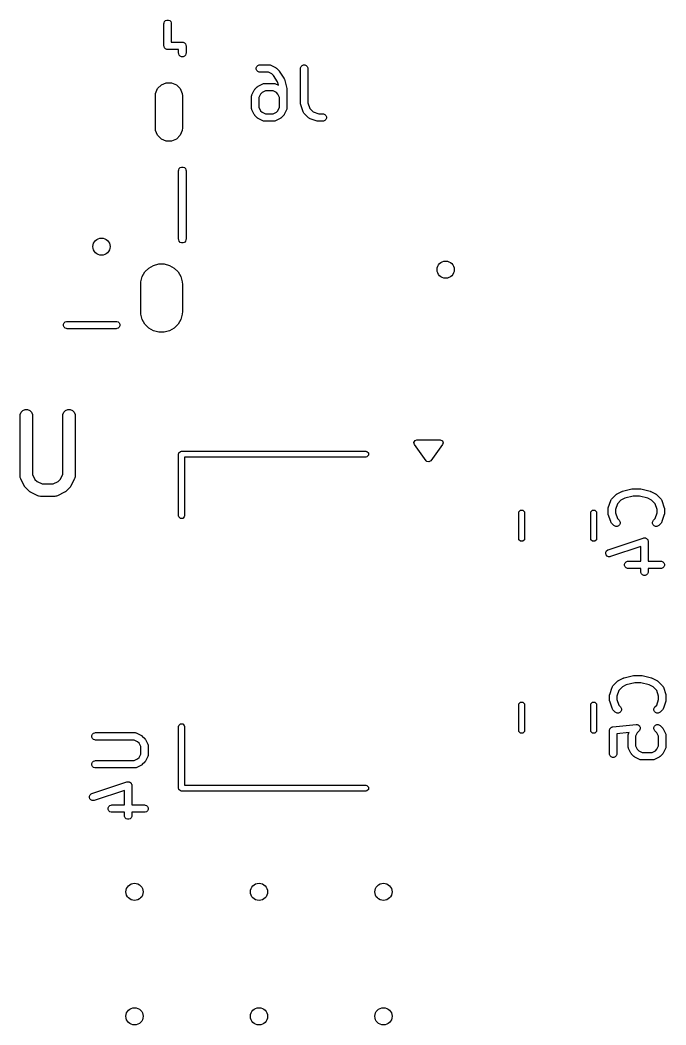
# Model space of a CAD drawing. Extents: x 0.03 to 1.98, y 0.07 to 3.6.
# Drawn here: x 1.458 to 1.977, y 2.793 to 3.601 of the extents above; entities that cross this region are included whole.
import ezdxf

# ---------------------------------------------------------------- set-up
doc = ezdxf.new("R2010")
doc.units = 0
doc.header["$MEASUREMENT"] = 0
doc.layers.add('BLACK', color=7, linetype='CONTINUOUS')

msp = doc.modelspace()

# ---------------------------------------------------------------- linework, layer by layer
at = {"layer": 'BLACK', "linetype": 'CONTINUOUS'}
for p, q in [((1.57362, 3.59764), (1.57368, 3.59821)), ((1.57362, 3.57992), (1.57362, 3.59764)), ((1.57368, 3.59821), (1.57412, 3.59928)), ((1.57412, 3.59928), (1.57493, 3.60009)), ((1.57493, 3.60009), (1.576, 3.60053)), ((1.576, 3.60053), (1.57715, 3.60053)), ((1.57715, 3.60053), (1.57822, 3.60009)), ((1.57822, 3.60009), (1.57903, 3.59928)), ((1.57903, 3.59928), (1.57947, 3.59821)), ((1.57947, 3.59821), (1.57953, 3.59764)), ((1.57953, 3.59764), (1.57953, 3.58287)), ((1.57368, 3.57935), (1.57362, 3.57992)), ((1.57412, 3.57828), (1.57368, 3.57935)), ((1.57493, 3.57747), (1.57412, 3.57828)), ((1.576, 3.57703), (1.57493, 3.57747)), ((1.57657, 3.57697), (1.576, 3.57703)), ((1.58543, 3.57697), (1.57657, 3.57697)), ((1.57953, 3.58287), (1.58839, 3.58287)), ((1.58543, 3.57402), (1.58543, 3.57697)), ((1.58839, 3.58287), (1.58896, 3.58282)), ((1.58896, 3.58282), (1.59003, 3.58238)), ((1.59003, 3.58238), (1.59084, 3.58156)), ((1.59084, 3.58156), (1.59128, 3.5805)), ((1.59128, 3.5805), (1.59134, 3.57992)), ((1.59134, 3.57992), (1.59134, 3.57402)), ((1.58549, 3.57344), (1.58543, 3.57402)), ((1.58593, 3.57238), (1.58549, 3.57344)), ((1.58675, 3.57156), (1.58593, 3.57238)), ((1.58781, 3.57112), (1.58675, 3.57156)), ((1.58896, 3.57112), (1.58781, 3.57112)), ((1.59003, 3.57156), (1.58896, 3.57112)), ((1.59084, 3.57238), (1.59003, 3.57156)), ((1.59128, 3.57344), (1.59084, 3.57238)), ((1.59134, 3.57402), (1.59128, 3.57344)), ((1.64784, 3.5622), (1.64828, 3.56326)), ((1.64784, 3.56105), (1.64784, 3.5622)), ((1.64828, 3.55998), (1.64784, 3.56105)), ((1.64828, 3.56326), (1.64909, 3.56408)), ((1.64909, 3.56408), (1.65016, 3.56452)), ((1.65016, 3.56452), (1.65073, 3.56457)), ((1.65073, 3.56457), (1.65823, 3.56457)), ((1.65823, 3.56457), (1.65881, 3.56452)), ((1.65881, 3.56452), (1.6589, 3.56448)), ((1.6589, 3.56448), (1.65901, 3.56447)), ((1.65901, 3.56447), (1.65955, 3.56426)), ((1.65955, 3.56426), (1.6633, 3.56239)), ((1.6633, 3.56239), (1.66355, 3.56223)), ((1.66355, 3.56223), (1.66362, 3.5622)), ((1.66362, 3.5622), (1.6637, 3.56214)), ((1.6637, 3.56214), (1.66379, 3.56208)), ((1.66379, 3.56208), (1.66384, 3.56202)), ((1.66384, 3.56202), (1.66407, 3.56183)), ((1.66407, 3.56183), (1.66594, 3.55996)), ((1.6834, 3.56162), (1.68346, 3.5622)), ((1.6834, 3.5335), (1.6834, 3.56162)), ((1.68346, 3.5622), (1.6839, 3.56326)), ((1.6839, 3.56326), (1.68471, 3.56408)), ((1.68471, 3.56408), (1.68578, 3.56452)), ((1.68578, 3.56452), (1.68693, 3.56452)), ((1.68693, 3.56452), (1.68799, 3.56408)), ((1.68799, 3.56408), (1.68881, 3.56326)), ((1.68881, 3.56326), (1.68925, 3.5622)), ((1.68925, 3.5622), (1.6893, 3.56162)), ((1.6893, 3.56162), (1.6893, 3.53398)), ((1.64909, 3.55917), (1.64828, 3.55998)), ((1.65016, 3.55873), (1.64909, 3.55917)), ((1.65073, 3.55867), (1.65016, 3.55873)), ((1.65753, 3.55867), (1.65073, 3.55867)), ((1.66023, 3.55732), (1.65753, 3.55867)), ((1.66156, 3.55599), (1.66023, 3.55732)), ((1.66486, 3.55104), (1.66156, 3.55599)), ((1.66594, 3.55996), (1.66594, 3.55996)), ((1.66594, 3.55996), (1.66594, 3.55996)), ((1.66594, 3.55996), (1.66613, 3.55973)), ((1.66613, 3.55973), (1.66631, 3.55951)), ((1.66631, 3.55951), (1.66631, 3.55951)), ((1.66631, 3.55951), (1.66631, 3.55951)), ((1.66631, 3.55951), (1.67006, 3.55389)), ((1.67006, 3.55389), (1.67023, 3.55357)), ((1.67023, 3.55357), (1.67027, 3.55351)), ((1.67027, 3.55351), (1.6703, 3.55344)), ((1.6703, 3.55344), (1.67033, 3.55337)), ((1.67033, 3.55337), (1.67035, 3.5533)), ((1.67035, 3.5533), (1.67047, 3.55296)), ((1.67047, 3.55296), (1.67234, 3.54546)), ((1.56694, 3.54168), (1.56856, 3.54558)), ((1.56856, 3.54558), (1.57154, 3.54857)), ((1.57154, 3.54857), (1.57545, 3.55019)), ((1.57545, 3.55019), (1.57967, 3.55019)), ((1.57967, 3.55019), (1.58357, 3.54857)), ((1.58357, 3.54857), (1.58656, 3.54558)), ((1.58656, 3.54558), (1.58818, 3.54168)), ((1.6464, 3.54451), (1.64647, 3.5446)), ((1.64647, 3.5446), (1.64652, 3.54468)), ((1.64652, 3.54468), (1.64658, 3.54474)), ((1.64658, 3.54474), (1.64677, 3.54496)), ((1.64677, 3.54496), (1.64864, 3.54684)), ((1.64864, 3.54684), (1.64887, 3.54702)), ((1.64887, 3.54702), (1.64892, 3.54708)), ((1.64892, 3.54708), (1.64901, 3.54714)), ((1.64901, 3.54714), (1.64909, 3.5472)), ((1.64909, 3.5472), (1.64916, 3.54723)), ((1.64916, 3.54723), (1.64941, 3.54739)), ((1.64941, 3.54739), (1.65316, 3.54926)), ((1.65316, 3.54926), (1.6537, 3.54947)), ((1.6537, 3.54947), (1.65381, 3.54948)), ((1.65381, 3.54948), (1.6539, 3.54952)), ((1.6539, 3.54952), (1.65448, 3.54958)), ((1.65448, 3.54958), (1.66198, 3.54958)), ((1.66198, 3.54958), (1.66256, 3.54952)), ((1.66256, 3.54952), (1.66265, 3.54948)), ((1.66265, 3.54948), (1.66276, 3.54947)), ((1.66276, 3.54947), (1.6633, 3.54926)), ((1.6633, 3.54926), (1.66559, 3.54812)), ((1.66559, 3.54812), (1.66486, 3.55104)), ((1.67234, 3.54546), (1.67236, 3.54536)), ((1.67236, 3.54536), (1.67237, 3.54532)), ((1.67237, 3.54532), (1.6724, 3.54511)), ((1.6724, 3.54511), (1.67243, 3.54489)), ((1.67243, 3.54489), (1.67242, 3.54485)), ((1.67242, 3.54485), (1.67243, 3.54475)), ((1.67243, 3.54475), (1.67243, 3.52975)), ((1.56673, 3.53957), (1.56694, 3.54168)), ((1.56673, 3.51398), (1.56673, 3.53957)), ((1.58818, 3.54168), (1.58839, 3.53957)), ((1.58839, 3.53957), (1.58839, 3.51398)), ((1.64403, 3.53912), (1.64409, 3.5397)), ((1.64403, 3.52975), (1.64403, 3.53912)), ((1.64409, 3.5397), (1.64413, 3.5398)), ((1.64413, 3.5399), (1.64434, 3.54044)), ((1.64413, 3.5398), (1.64413, 3.5399)), ((1.64434, 3.54044), (1.64622, 3.54419)), ((1.64622, 3.54419), (1.64637, 3.54444)), ((1.64637, 3.54444), (1.6464, 3.54451)), ((1.65128, 3.54112), (1.64993, 3.53843)), ((1.64993, 3.53843), (1.64993, 3.53045)), ((1.65248, 3.54232), (1.65128, 3.54112)), ((1.65518, 3.54367), (1.65248, 3.54232)), ((1.66128, 3.54367), (1.65518, 3.54367)), ((1.66398, 3.54232), (1.66128, 3.54367)), ((1.66518, 3.54112), (1.66398, 3.54232)), ((1.66653, 3.53843), (1.66518, 3.54112)), ((1.66653, 3.53045), (1.66653, 3.53843)), ((1.64409, 3.52917), (1.64403, 3.52975)), ((1.64413, 3.52908), (1.64409, 3.52917)), ((1.64413, 3.52897), (1.64413, 3.52908)), ((1.64434, 3.52843), (1.64413, 3.52897)), ((1.64993, 3.53045), (1.65128, 3.52775)), ((1.66518, 3.52775), (1.66653, 3.53045)), ((1.67233, 3.52897), (1.67212, 3.52843)), ((1.67237, 3.52917), (1.67233, 3.52908)), ((1.67233, 3.52908), (1.67233, 3.52897)), ((1.67243, 3.52975), (1.67237, 3.52917)), ((1.68343, 3.53321), (1.6834, 3.5335)), ((1.68342, 3.53313), (1.68343, 3.53321)), ((1.68345, 3.53303), (1.68342, 3.53313)), ((1.68346, 3.53292), (1.68345, 3.53303)), ((1.68349, 3.53285), (1.68346, 3.53292)), ((1.68355, 3.53257), (1.68349, 3.53285)), ((1.68543, 3.52694), (1.68355, 3.53257)), ((1.6893, 3.53398), (1.69081, 3.52947)), ((1.69081, 3.52947), (1.69357, 3.52671)), ((1.64622, 3.52468), (1.64434, 3.52843)), ((1.64637, 3.52443), (1.64622, 3.52468)), ((1.6464, 3.52436), (1.64637, 3.52443)), ((1.64647, 3.52428), (1.6464, 3.52436)), ((1.64652, 3.52419), (1.64647, 3.52428)), ((1.64658, 3.52414), (1.64652, 3.52419)), ((1.64677, 3.52391), (1.64658, 3.52414)), ((1.64864, 3.52204), (1.64677, 3.52391)), ((1.64887, 3.52185), (1.64864, 3.52204)), ((1.64892, 3.52179), (1.64887, 3.52185)), ((1.64901, 3.52174), (1.64892, 3.52179)), ((1.64909, 3.52167), (1.64901, 3.52174)), ((1.64916, 3.52164), (1.64909, 3.52167)), ((1.64941, 3.52148), (1.64916, 3.52164)), ((1.65316, 3.51961), (1.64941, 3.52148)), ((1.65128, 3.52775), (1.65248, 3.52655)), ((1.65248, 3.52655), (1.65518, 3.5252)), ((1.65518, 3.5252), (1.66128, 3.5252)), ((1.66128, 3.5252), (1.66398, 3.52655)), ((1.66705, 3.52148), (1.6633, 3.51961)), ((1.66398, 3.52655), (1.66518, 3.52775)), ((1.6673, 3.52164), (1.66705, 3.52148)), ((1.66737, 3.52167), (1.6673, 3.52164)), ((1.66745, 3.52174), (1.66737, 3.52167)), ((1.66754, 3.52179), (1.66745, 3.52174)), ((1.66759, 3.52185), (1.66754, 3.52179)), ((1.66782, 3.52204), (1.66759, 3.52185)), ((1.66969, 3.52391), (1.66782, 3.52204)), ((1.66988, 3.52414), (1.66969, 3.52391)), ((1.66994, 3.52419), (1.66988, 3.52414)), ((1.66999, 3.52428), (1.66994, 3.52419)), ((1.67006, 3.52436), (1.66999, 3.52428)), ((1.67009, 3.52443), (1.67006, 3.52436)), ((1.67025, 3.52468), (1.67009, 3.52443)), ((1.67212, 3.52843), (1.67025, 3.52468)), ((1.68566, 3.52641), (1.68543, 3.52694)), ((1.68573, 3.52633), (1.68566, 3.52641)), ((1.68577, 3.52624), (1.68573, 3.52633)), ((1.68614, 3.52579), (1.68577, 3.52624)), ((1.68989, 3.52204), (1.68614, 3.52579)), ((1.69034, 3.52167), (1.68989, 3.52204)), ((1.69043, 3.52163), (1.69034, 3.52167)), ((1.69051, 3.52156), (1.69043, 3.52163)), ((1.69104, 3.52132), (1.69051, 3.52156)), ((1.69667, 3.51945), (1.69104, 3.52132)), ((1.69357, 3.52671), (1.69808, 3.5252)), ((1.69808, 3.5252), (1.70135, 3.5252)), ((1.70135, 3.5252), (1.70193, 3.52515)), ((1.70193, 3.52515), (1.70299, 3.52471)), ((1.70299, 3.52471), (1.7038, 3.52389)), ((1.7038, 3.52061), (1.70299, 3.5198)), ((1.7038, 3.52389), (1.70425, 3.52283)), ((1.70425, 3.52168), (1.7038, 3.52061)), ((1.70425, 3.52283), (1.70425, 3.52168)), ((1.56694, 3.51186), (1.56673, 3.51398)), ((1.58839, 3.51398), (1.58818, 3.51186)), ((1.6537, 3.5194), (1.65316, 3.51961)), ((1.65381, 3.5194), (1.6537, 3.5194)), ((1.6539, 3.51936), (1.65381, 3.5194)), ((1.65448, 3.5193), (1.6539, 3.51936)), ((1.66198, 3.5193), (1.65448, 3.5193)), ((1.66256, 3.51936), (1.66198, 3.5193)), ((1.66265, 3.5194), (1.66256, 3.51936)), ((1.66276, 3.5194), (1.66265, 3.5194)), ((1.6633, 3.51961), (1.66276, 3.5194)), ((1.69695, 3.51939), (1.69667, 3.51945)), ((1.69702, 3.51936), (1.69695, 3.51939)), ((1.69713, 3.51934), (1.69702, 3.51936)), ((1.69723, 3.51932), (1.69713, 3.51934)), ((1.69731, 3.51933), (1.69723, 3.51932)), ((1.6976, 3.5193), (1.69731, 3.51933)), ((1.70135, 3.5193), (1.6976, 3.5193)), ((1.70193, 3.51936), (1.70135, 3.5193)), ((1.70299, 3.5198), (1.70193, 3.51936)), ((1.56856, 3.50796), (1.56694, 3.51186)), ((1.57154, 3.50497), (1.56856, 3.50796)), ((1.57545, 3.50336), (1.57154, 3.50497)), ((1.58357, 3.50497), (1.57967, 3.50336)), ((1.58656, 3.50796), (1.58357, 3.50497)), ((1.58818, 3.51186), (1.58656, 3.50796)), ((1.57967, 3.50336), (1.57545, 3.50336)), ((1.58543, 3.47953), (1.58549, 3.4801)), ((1.58549, 3.4801), (1.58593, 3.48117)), ((1.58593, 3.48117), (1.58675, 3.48198)), ((1.58675, 3.48198), (1.58781, 3.48242)), ((1.58781, 3.48242), (1.58896, 3.48242)), ((1.58896, 3.48242), (1.59003, 3.48198)), ((1.59003, 3.48198), (1.59084, 3.48117)), ((1.59084, 3.48117), (1.59128, 3.4801)), ((1.59128, 3.4801), (1.59134, 3.47953)), ((1.58543, 3.42441), (1.58543, 3.47953)), ((1.59134, 3.47953), (1.59134, 3.42441)), ((1.58549, 3.42383), (1.58543, 3.42441)), ((1.58593, 3.42277), (1.58549, 3.42383)), ((1.59128, 3.42383), (1.59084, 3.42277)), ((1.59134, 3.42441), (1.59128, 3.42383)), ((1.58675, 3.42195), (1.58593, 3.42277)), ((1.58781, 3.42151), (1.58675, 3.42195)), ((1.58896, 3.42151), (1.58781, 3.42151)), ((1.59003, 3.42195), (1.58896, 3.42151)), ((1.59084, 3.42277), (1.59003, 3.42195)), ((1.55838, 3.39818), (1.56147, 3.40127)), ((1.56147, 3.40127), (1.56525, 3.40345)), ((1.56525, 3.40345), (1.56947, 3.40458)), ((1.56947, 3.40458), (1.57384, 3.40458)), ((1.57384, 3.40458), (1.57806, 3.40345)), ((1.57806, 3.40345), (1.58184, 3.40127)), ((1.58184, 3.40127), (1.58493, 3.39818)), ((1.55506, 3.39018), (1.55619, 3.3944)), ((1.55619, 3.3944), (1.55838, 3.39818)), ((1.58493, 3.39818), (1.58711, 3.3944)), ((1.58711, 3.3944), (1.58824, 3.39018)), ((1.55492, 3.38799), (1.55506, 3.39018)), ((1.55492, 3.36634), (1.55492, 3.38799)), ((1.58824, 3.39018), (1.58839, 3.38799)), ((1.58839, 3.38799), (1.58839, 3.36634)), ((1.55506, 3.36415), (1.55492, 3.36634)), ((1.55619, 3.35994), (1.55506, 3.36415)), ((1.55838, 3.35615), (1.55619, 3.35994)), ((1.58711, 3.35994), (1.58493, 3.35615)), ((1.58824, 3.36415), (1.58711, 3.35994)), ((1.58839, 3.36634), (1.58824, 3.36415)), ((1.49297, 3.35609), (1.49341, 3.35715)), ((1.49297, 3.35494), (1.49297, 3.35609)), ((1.49341, 3.35387), (1.49297, 3.35494)), ((1.49341, 3.35715), (1.49423, 3.35797)), ((1.49423, 3.35306), (1.49341, 3.35387)), ((1.49423, 3.35797), (1.49529, 3.35841)), ((1.49529, 3.35262), (1.49423, 3.35306)), ((1.49529, 3.35841), (1.49587, 3.35846)), ((1.49587, 3.35256), (1.49529, 3.35262)), ((1.49587, 3.35846), (1.53524, 3.35846)), ((1.53524, 3.35256), (1.49587, 3.35256)), ((1.53524, 3.35846), (1.53581, 3.35841)), ((1.53581, 3.35262), (1.53524, 3.35256)), ((1.53581, 3.35841), (1.53688, 3.35797)), ((1.53688, 3.35306), (1.53581, 3.35262)), ((1.53688, 3.35797), (1.53769, 3.35715)), ((1.53769, 3.35387), (1.53688, 3.35306)), ((1.53769, 3.35715), (1.53813, 3.35609)), ((1.53813, 3.35494), (1.53769, 3.35387)), ((1.53813, 3.35609), (1.53813, 3.35494)), ((1.56147, 3.35306), (1.55838, 3.35615)), ((1.56525, 3.35088), (1.56147, 3.35306)), ((1.56947, 3.34975), (1.56525, 3.35088)), ((1.57806, 3.35088), (1.57384, 3.34975)), ((1.58184, 3.35306), (1.57806, 3.35088)), ((1.58493, 3.35615), (1.58184, 3.35306)), ((1.57384, 3.34975), (1.56947, 3.34975)), ((1.45885, 3.28554), (1.46023, 3.28692)), ((1.46023, 3.28692), (1.46203, 3.28767)), ((1.46203, 3.28767), (1.46398, 3.28767)), ((1.46398, 3.28767), (1.46579, 3.28692)), ((1.46579, 3.28692), (1.46716, 3.28554)), ((1.49314, 3.28554), (1.49452, 3.28692)), ((1.49452, 3.28692), (1.49632, 3.28767)), ((1.49632, 3.28767), (1.49827, 3.28767)), ((1.49827, 3.28767), (1.50007, 3.28692)), ((1.50007, 3.28692), (1.50145, 3.28554)), ((1.45801, 3.28276), (1.4581, 3.28374)), ((1.45801, 3.23419), (1.45801, 3.28276)), ((1.4581, 3.28374), (1.45885, 3.28554)), ((1.46716, 3.28554), (1.46791, 3.28374)), ((1.46791, 3.28374), (1.46801, 3.28276)), ((1.46801, 3.28276), (1.46801, 3.23537)), ((1.49229, 3.28276), (1.49239, 3.28374)), ((1.49229, 3.23537), (1.49229, 3.28276)), ((1.49239, 3.28374), (1.49314, 3.28554)), ((1.50145, 3.28554), (1.5022, 3.28374)), ((1.5022, 3.28374), (1.50229, 3.28276)), ((1.50229, 3.28276), (1.50229, 3.23419)), ((1.77445, 3.2612), (1.77539, 3.26274)), ((1.77539, 3.26274), (1.77678, 3.26319)), ((1.77678, 3.26319), (1.79568, 3.26319)), ((1.79568, 3.26319), (1.79735, 3.2625)), ((1.79735, 3.2625), (1.79804, 3.26083)), ((1.58562, 3.25268), (1.5869, 3.25396)), ((1.5869, 3.25396), (1.5878, 3.25414)), ((1.5878, 3.25414), (1.73583, 3.25414)), ((1.73583, 3.25414), (1.73674, 3.25396)), ((1.73674, 3.25396), (1.73802, 3.25268)), ((1.77487, 3.25944), (1.77445, 3.2612)), ((1.78432, 3.24645), (1.77487, 3.25944)), ((1.79759, 3.25944), (1.78814, 3.24645)), ((1.79804, 3.26083), (1.79759, 3.25944)), ((1.58544, 3.25178), (1.58562, 3.25268)), ((1.58544, 3.20217), (1.58544, 3.25178)), ((1.73583, 3.24941), (1.59017, 3.24941)), ((1.59017, 3.24941), (1.59017, 3.20217)), ((1.73674, 3.24959), (1.73583, 3.24941)), ((1.73802, 3.25087), (1.73674, 3.24959)), ((1.73802, 3.25268), (1.73802, 3.25087)), ((1.78484, 3.24593), (1.78432, 3.24645)), ((1.7866, 3.24551), (1.78484, 3.24593)), ((1.78814, 3.24645), (1.7866, 3.24551)), ((1.4581, 3.23322), (1.45801, 3.23419)), ((1.45817, 3.23305), (1.4581, 3.23322)), ((1.45819, 3.23287), (1.45817, 3.23305)), ((1.45854, 3.23196), (1.45819, 3.23287)), ((1.46139, 3.22624), (1.45854, 3.23196)), ((1.46801, 3.23537), (1.46997, 3.23144)), ((1.46997, 3.23144), (1.47168, 3.22973)), ((1.47168, 3.22973), (1.47562, 3.22776)), ((1.48468, 3.22776), (1.48862, 3.22973)), ((1.48862, 3.22973), (1.49033, 3.23144)), ((1.49033, 3.23144), (1.49229, 3.23537)), ((1.50177, 3.23196), (1.49891, 3.22624)), ((1.50212, 3.23287), (1.50177, 3.23196)), ((1.50213, 3.23305), (1.50212, 3.23287)), ((1.5022, 3.23322), (1.50213, 3.23305)), ((1.50229, 3.23419), (1.5022, 3.23322)), ((1.46166, 3.22582), (1.46139, 3.22624)), ((1.46171, 3.2257), (1.46166, 3.22582)), ((1.46182, 3.22556), (1.46171, 3.2257)), ((1.46191, 3.22541), (1.46182, 3.22556)), ((1.46201, 3.22533), (1.46191, 3.22541)), ((1.46233, 3.22494), (1.46201, 3.22533)), ((1.46519, 3.22208), (1.46233, 3.22494)), ((1.46557, 3.22177), (1.46519, 3.22208)), ((1.46566, 3.22167), (1.46557, 3.22177)), ((1.46581, 3.22158), (1.46566, 3.22167)), ((1.47562, 3.22776), (1.48468, 3.22776)), ((1.49464, 3.22167), (1.49449, 3.22158)), ((1.49473, 3.22177), (1.49464, 3.22167)), ((1.49511, 3.22208), (1.49473, 3.22177)), ((1.49797, 3.22494), (1.49511, 3.22208)), ((1.49829, 3.22533), (1.49797, 3.22494)), ((1.49839, 3.22541), (1.49829, 3.22533)), ((1.49848, 3.22556), (1.49839, 3.22541)), ((1.49859, 3.2257), (1.49848, 3.22556)), ((1.49864, 3.22582), (1.49859, 3.2257)), ((1.49891, 3.22624), (1.49864, 3.22582)), ((1.93784, 3.21983), (1.94159, 3.2217)), ((1.94159, 3.2217), (1.94163, 3.22172)), ((1.94163, 3.22172), (1.94165, 3.22173)), ((1.94165, 3.22173), (1.94189, 3.22182)), ((1.94189, 3.22182), (1.94213, 3.22191)), ((1.94213, 3.22191), (1.94215, 3.22191)), ((1.94215, 3.22191), (1.94219, 3.22192)), ((1.94219, 3.22192), (1.94969, 3.2238)), ((1.94969, 3.2238), (1.94979, 3.22381)), ((1.94979, 3.22381), (1.94983, 3.22383)), ((1.94983, 3.22383), (1.95005, 3.22385)), ((1.95005, 3.22385), (1.95027, 3.22388)), ((1.95027, 3.22388), (1.95031, 3.22388)), ((1.95031, 3.22388), (1.95041, 3.22389)), ((1.95041, 3.22389), (1.95603, 3.22389)), ((1.95603, 3.22389), (1.95613, 3.22388)), ((1.95613, 3.22388), (1.95618, 3.22388)), ((1.95618, 3.22388), (1.95639, 3.22385)), ((1.95639, 3.22385), (1.95661, 3.22383)), ((1.95661, 3.22383), (1.95665, 3.22381)), ((1.95665, 3.22381), (1.95675, 3.2238)), ((1.95675, 3.2238), (1.96425, 3.22192)), ((1.96425, 3.22192), (1.96429, 3.22191)), ((1.96429, 3.22191), (1.96431, 3.22191)), ((1.96431, 3.22191), (1.96455, 3.22182)), ((1.96455, 3.22182), (1.96479, 3.22173)), ((1.96479, 3.22173), (1.96481, 3.22172)), ((1.96481, 3.22172), (1.96485, 3.2217)), ((1.96485, 3.2217), (1.9686, 3.21983)), ((1.46594, 3.22146), (1.46581, 3.22158)), ((1.46607, 3.22141), (1.46594, 3.22146)), ((1.46649, 3.22115), (1.46607, 3.22141)), ((1.4722, 3.21829), (1.46649, 3.22115)), ((1.47312, 3.21794), (1.4722, 3.21829)), ((1.47329, 3.21793), (1.47312, 3.21794)), ((1.47346, 3.21786), (1.47329, 3.21793)), ((1.47444, 3.21776), (1.47346, 3.21786)), ((1.48586, 3.21776), (1.47444, 3.21776)), ((1.48684, 3.21786), (1.48586, 3.21776)), ((1.48701, 3.21793), (1.48684, 3.21786)), ((1.48719, 3.21794), (1.48701, 3.21793)), ((1.4881, 3.21829), (1.48719, 3.21794)), ((1.49381, 3.22115), (1.4881, 3.21829)), ((1.49423, 3.22141), (1.49381, 3.22115)), ((1.49436, 3.22146), (1.49423, 3.22141)), ((1.49449, 3.22158), (1.49436, 3.22146)), ((1.93073, 3.20874), (1.93261, 3.21437)), ((1.93261, 3.21437), (1.93285, 3.2149)), ((1.93285, 3.2149), (1.93292, 3.21498)), ((1.93292, 3.21498), (1.93296, 3.21508)), ((1.93296, 3.21508), (1.93332, 3.21552)), ((1.93332, 3.21552), (1.93707, 3.21927)), ((1.93707, 3.21927), (1.9373, 3.21946)), ((1.9373, 3.21946), (1.93735, 3.21952)), ((1.93735, 3.21952), (1.93744, 3.21957)), ((1.93744, 3.21957), (1.93752, 3.21964)), ((1.93752, 3.21964), (1.93759, 3.21967)), ((1.93759, 3.21967), (1.93784, 3.21983)), ((1.94091, 3.21476), (1.93799, 3.21184)), ((1.94394, 3.21627), (1.94091, 3.21476)), ((1.95077, 3.21798), (1.94394, 3.21627)), ((1.95567, 3.21798), (1.95077, 3.21798)), ((1.9625, 3.21627), (1.95567, 3.21798)), ((1.96553, 3.21476), (1.9625, 3.21627)), ((1.96845, 3.21184), (1.96553, 3.21476)), ((1.9686, 3.21983), (1.96885, 3.21967)), ((1.96885, 3.21967), (1.96892, 3.21964)), ((1.96892, 3.21964), (1.969, 3.21957)), ((1.969, 3.21957), (1.96909, 3.21952)), ((1.96909, 3.21952), (1.96914, 3.21946)), ((1.96914, 3.21946), (1.96937, 3.21927)), ((1.96937, 3.21927), (1.97312, 3.21552)), ((1.97312, 3.21552), (1.97349, 3.21508)), ((1.97349, 3.21508), (1.97353, 3.21498)), ((1.97353, 3.21498), (1.9736, 3.2149)), ((1.9736, 3.2149), (1.97383, 3.21437)), ((1.97383, 3.21437), (1.97571, 3.20874)), ((1.85888, 3.20534), (1.86016, 3.20662)), ((1.86016, 3.20662), (1.86197, 3.20662)), ((1.86197, 3.20662), (1.86325, 3.20534)), ((1.91675, 3.20534), (1.91803, 3.20662)), ((1.91803, 3.20662), (1.91984, 3.20662)), ((1.91984, 3.20662), (1.92112, 3.20534)), ((1.93058, 3.20781), (1.93061, 3.2081)), ((1.93058, 3.20406), (1.93058, 3.20781)), ((1.93061, 3.20818), (1.93063, 3.20828)), ((1.93061, 3.2081), (1.93061, 3.20818)), ((1.93063, 3.20828), (1.93064, 3.20839)), ((1.93064, 3.20839), (1.93067, 3.20846)), ((1.93067, 3.20846), (1.93073, 3.20874)), ((1.93799, 3.21184), (1.93649, 3.20733)), ((1.93649, 3.20733), (1.93649, 3.20454)), ((1.96995, 3.20733), (1.96845, 3.21184)), ((1.96995, 3.20454), (1.96995, 3.20733)), ((1.97571, 3.20874), (1.97577, 3.20846)), ((1.97577, 3.20846), (1.9758, 3.20839)), ((1.9758, 3.20839), (1.97581, 3.20828)), ((1.97581, 3.20828), (1.97584, 3.20818)), ((1.97584, 3.20818), (1.97583, 3.2081)), ((1.97583, 3.2081), (1.97586, 3.20781)), ((1.97586, 3.20781), (1.97586, 3.20406)), ((1.58562, 3.20127), (1.58544, 3.20217)), ((1.5869, 3.19999), (1.58562, 3.20127)), ((1.58871, 3.19999), (1.5869, 3.19999)), ((1.58999, 3.20127), (1.58871, 3.19999)), ((1.59017, 3.20217), (1.58999, 3.20127)), ((1.8587, 3.20444), (1.85888, 3.20534)), ((1.8587, 3.18387), (1.8587, 3.20444)), ((1.86325, 3.20534), (1.86343, 3.20444)), ((1.86343, 3.20444), (1.86343, 3.18387)), ((1.91657, 3.20444), (1.91675, 3.20534)), ((1.91657, 3.18387), (1.91657, 3.20444)), ((1.92112, 3.20534), (1.9213, 3.20444)), ((1.9213, 3.20444), (1.9213, 3.18387)), ((1.93061, 3.20377), (1.93058, 3.20406)), ((1.93061, 3.20369), (1.93061, 3.20377)), ((1.93063, 3.20359), (1.93061, 3.20369)), ((1.93064, 3.20348), (1.93063, 3.20359)), ((1.93067, 3.20341), (1.93064, 3.20348)), ((1.93073, 3.20313), (1.93067, 3.20341)), ((1.93261, 3.1975), (1.93073, 3.20313)), ((1.93285, 3.19697), (1.93261, 3.1975)), ((1.93649, 3.20454), (1.93799, 3.20003)), ((1.93799, 3.20003), (1.93937, 3.19865)), ((1.93937, 3.19865), (1.93974, 3.1982)), ((1.93974, 3.1982), (1.94018, 3.19714)), ((1.96626, 3.19714), (1.9667, 3.1982)), ((1.9667, 3.1982), (1.96707, 3.19865)), ((1.96707, 3.19865), (1.96845, 3.20003)), ((1.96845, 3.20003), (1.96995, 3.20454)), ((1.97383, 3.1975), (1.9736, 3.19697)), ((1.97571, 3.20313), (1.97383, 3.1975)), ((1.97577, 3.20341), (1.97571, 3.20313)), ((1.9758, 3.20348), (1.97577, 3.20341)), ((1.97581, 3.20359), (1.9758, 3.20348)), ((1.97584, 3.20369), (1.97581, 3.20359)), ((1.97586, 3.20406), (1.97583, 3.20377)), ((1.97583, 3.20377), (1.97584, 3.20369)), ((1.93292, 3.19689), (1.93285, 3.19697)), ((1.93296, 3.1968), (1.93292, 3.19689)), ((1.93332, 3.19635), (1.93296, 3.1968)), ((1.9352, 3.19447), (1.93332, 3.19635)), ((1.93565, 3.19411), (1.9352, 3.19447)), ((1.93671, 3.19367), (1.93565, 3.19411)), ((1.93786, 3.19367), (1.93671, 3.19367)), ((1.93893, 3.19411), (1.93786, 3.19367)), ((1.93974, 3.19492), (1.93893, 3.19411)), ((1.94018, 3.19599), (1.93974, 3.19492)), ((1.94018, 3.19714), (1.94018, 3.19599)), ((1.96626, 3.19599), (1.96626, 3.19714)), ((1.9667, 3.19492), (1.96626, 3.19599)), ((1.96752, 3.19411), (1.9667, 3.19492)), ((1.96858, 3.19367), (1.96752, 3.19411)), ((1.96973, 3.19367), (1.96858, 3.19367)), ((1.9708, 3.19411), (1.96973, 3.19367)), ((1.97124, 3.19447), (1.9708, 3.19411)), ((1.97312, 3.19635), (1.97124, 3.19447)), ((1.97349, 3.1968), (1.97312, 3.19635)), ((1.97353, 3.19689), (1.97349, 3.1968)), ((1.9736, 3.19697), (1.97353, 3.19689)), ((1.85888, 3.18296), (1.8587, 3.18387)), ((1.86016, 3.18169), (1.85888, 3.18296)), ((1.86197, 3.18169), (1.86016, 3.18169)), ((1.86325, 3.18296), (1.86197, 3.18169)), ((1.86343, 3.18387), (1.86325, 3.18296)), ((1.91675, 3.18296), (1.91657, 3.18387)), ((1.91803, 3.18169), (1.91675, 3.18296)), ((1.91984, 3.18169), (1.91803, 3.18169)), ((1.92112, 3.18296), (1.91984, 3.18169)), ((1.9213, 3.18387), (1.92112, 3.18296)), ((1.93073, 3.17499), (1.95885, 3.18436)), ((1.95885, 3.18436), (1.95913, 3.18443)), ((1.95913, 3.18443), (1.95921, 3.18446)), ((1.95921, 3.18446), (1.95927, 3.18446)), ((1.95927, 3.18446), (1.95941, 3.18449)), ((1.95941, 3.18449), (1.95989, 3.18446)), ((1.95989, 3.18446), (1.96036, 3.18446)), ((1.96036, 3.18446), (1.96046, 3.18442)), ((1.96046, 3.18442), (1.96056, 3.18441)), ((1.96056, 3.18441), (1.96099, 3.1842)), ((1.96099, 3.1842), (1.96142, 3.18402)), ((1.96142, 3.18402), (1.9615, 3.18394)), ((1.9615, 3.18394), (1.96159, 3.1839)), ((1.96159, 3.1839), (1.9619, 3.18354)), ((1.9619, 3.18354), (1.96224, 3.1832)), ((1.96224, 3.1832), (1.96228, 3.18311)), ((1.96228, 3.18311), (1.96235, 3.18303)), ((1.96235, 3.18303), (1.9625, 3.18258)), ((1.9625, 3.18258), (1.96268, 3.18214)), ((1.96268, 3.18214), (1.96269, 3.18199)), ((1.96269, 3.18199), (1.96271, 3.18193)), ((1.96271, 3.18193), (1.96271, 3.18186)), ((1.96271, 3.18186), (1.96274, 3.18156)), ((1.96274, 3.18156), (1.96274, 3.16577)), ((1.92881, 3.17297), (1.92933, 3.174)), ((1.92933, 3.174), (1.9302, 3.17475)), ((1.9302, 3.17475), (1.93073, 3.17499)), ((1.95683, 3.17747), (1.9326, 3.16939)), ((1.95683, 3.16577), (1.95683, 3.17747)), ((1.92873, 3.17182), (1.92881, 3.17297)), ((1.9291, 3.17073), (1.92873, 3.17182)), ((1.92985, 3.16986), (1.9291, 3.17073)), ((1.93088, 3.16934), (1.92985, 3.16986)), ((1.93203, 3.16926), (1.93088, 3.16934)), ((1.9326, 3.16939), (1.93203, 3.16926)), ((1.9442, 3.16446), (1.94502, 3.16527)), ((1.94502, 3.16527), (1.94608, 3.16571)), ((1.94608, 3.16571), (1.94666, 3.16577)), ((1.94666, 3.16577), (1.95683, 3.16577)), ((1.96274, 3.16577), (1.97291, 3.16577)), ((1.97291, 3.16577), (1.97348, 3.16571)), ((1.97348, 3.16571), (1.97455, 3.16527)), ((1.97455, 3.16527), (1.97536, 3.16446)), ((1.94376, 3.16339), (1.9442, 3.16446)), ((1.94376, 3.16224), (1.94376, 3.16339)), ((1.9442, 3.16118), (1.94376, 3.16224)), ((1.94502, 3.16036), (1.9442, 3.16118)), ((1.94608, 3.15992), (1.94502, 3.16036)), ((1.94666, 3.15986), (1.94608, 3.15992)), ((1.95683, 3.15986), (1.94666, 3.15986)), ((1.95683, 3.15719), (1.95683, 3.15986)), ((1.95689, 3.15662), (1.95683, 3.15719)), ((1.96274, 3.15719), (1.96268, 3.15662)), ((1.97291, 3.15986), (1.96274, 3.15986)), ((1.96274, 3.15986), (1.96274, 3.15719)), ((1.97348, 3.15992), (1.97291, 3.15986)), ((1.97455, 3.16036), (1.97348, 3.15992)), ((1.97536, 3.16118), (1.97455, 3.16036)), ((1.97536, 3.16446), (1.9758, 3.16339)), ((1.9758, 3.16224), (1.97536, 3.16118)), ((1.9758, 3.16339), (1.9758, 3.16224)), ((1.95733, 3.15555), (1.95689, 3.15662)), ((1.95814, 3.15474), (1.95733, 3.15555)), ((1.95921, 3.1543), (1.95814, 3.15474)), ((1.96036, 3.1543), (1.95921, 3.1543)), ((1.96142, 3.15474), (1.96036, 3.1543)), ((1.96224, 3.15555), (1.96142, 3.15474)), ((1.96268, 3.15662), (1.96224, 3.15555)), ((1.93446, 3.06552), (1.93821, 3.06927)), ((1.93821, 3.06927), (1.93844, 3.06946)), ((1.93844, 3.06946), (1.93849, 3.06952)), ((1.93849, 3.06952), (1.93858, 3.06957)), ((1.93858, 3.06957), (1.93866, 3.06964)), ((1.93866, 3.06964), (1.93873, 3.06967)), ((1.93873, 3.06967), (1.93898, 3.06983)), ((1.93898, 3.06983), (1.94273, 3.0717)), ((1.94273, 3.0717), (1.94277, 3.07172)), ((1.94277, 3.07172), (1.94279, 3.07173)), ((1.94279, 3.07173), (1.94303, 3.07182)), ((1.94303, 3.07182), (1.94327, 3.07191)), ((1.94327, 3.07191), (1.94329, 3.07191)), ((1.94329, 3.07191), (1.94334, 3.07192)), ((1.94334, 3.07192), (1.95083, 3.0738)), ((1.95083, 3.0738), (1.95093, 3.07381)), ((1.95093, 3.07381), (1.95097, 3.07383)), ((1.95097, 3.07383), (1.95119, 3.07385)), ((1.95119, 3.07385), (1.95141, 3.07388)), ((1.95141, 3.07388), (1.95145, 3.07388)), ((1.95145, 3.07388), (1.95155, 3.07389)), ((1.95155, 3.07389), (1.95718, 3.07389)), ((1.95718, 3.07389), (1.95728, 3.07388)), ((1.95728, 3.07388), (1.95732, 3.07388)), ((1.95732, 3.07388), (1.95753, 3.07385)), ((1.95753, 3.07385), (1.95775, 3.07383)), ((1.95775, 3.07383), (1.95779, 3.07381)), ((1.95779, 3.07381), (1.95789, 3.0738)), ((1.95789, 3.0738), (1.96539, 3.07192)), ((1.96539, 3.07192), (1.96543, 3.07191)), ((1.96543, 3.07191), (1.96545, 3.07191)), ((1.96545, 3.07191), (1.96569, 3.07182)), ((1.96569, 3.07182), (1.96594, 3.07173)), ((1.96594, 3.07173), (1.96595, 3.07172)), ((1.96595, 3.07172), (1.96599, 3.0717)), ((1.96599, 3.0717), (1.96974, 3.06983)), ((1.96974, 3.06983), (1.96999, 3.06967)), ((1.96999, 3.06967), (1.97006, 3.06964)), ((1.97006, 3.06964), (1.97015, 3.06957)), ((1.97015, 3.06957), (1.97023, 3.06952)), ((1.97023, 3.06952), (1.97029, 3.06946)), ((1.97029, 3.06946), (1.97051, 3.06927)), ((1.97051, 3.06927), (1.97426, 3.06552)), ((1.93188, 3.05874), (1.93375, 3.06437)), ((1.93375, 3.06437), (1.93399, 3.0649)), ((1.93399, 3.0649), (1.93406, 3.06498)), ((1.93406, 3.06498), (1.9341, 3.06508)), ((1.9341, 3.06508), (1.93446, 3.06552)), ((1.93913, 3.06184), (1.93763, 3.05733)), ((1.94205, 3.06476), (1.93913, 3.06184)), ((1.94508, 3.06627), (1.94205, 3.06476)), ((1.95191, 3.06798), (1.94508, 3.06627)), ((1.95681, 3.06798), (1.95191, 3.06798)), ((1.96364, 3.06627), (1.95681, 3.06798)), ((1.96667, 3.06476), (1.96364, 3.06627)), ((1.96959, 3.06184), (1.96667, 3.06476)), ((1.9711, 3.05733), (1.96959, 3.06184)), ((1.97426, 3.06552), (1.97463, 3.06508)), ((1.97463, 3.06508), (1.97467, 3.06498)), ((1.97467, 3.06498), (1.97474, 3.0649)), ((1.97474, 3.0649), (1.97497, 3.06437)), ((1.97497, 3.06437), (1.97685, 3.05874)), ((1.85888, 3.05119), (1.86016, 3.05247)), ((1.86016, 3.05247), (1.86197, 3.05247)), ((1.86197, 3.05247), (1.86325, 3.05119)), ((1.91675, 3.05119), (1.91803, 3.05247)), ((1.91803, 3.05247), (1.91984, 3.05247)), ((1.91984, 3.05247), (1.92112, 3.05119)), ((1.93173, 3.05781), (1.93175, 3.0581)), ((1.93173, 3.05406), (1.93173, 3.05781)), ((1.93175, 3.05377), (1.93173, 3.05406)), ((1.93175, 3.05818), (1.93177, 3.05828)), ((1.93175, 3.0581), (1.93175, 3.05818)), ((1.93175, 3.05369), (1.93175, 3.05377)), ((1.93177, 3.05359), (1.93175, 3.05369)), ((1.93177, 3.05828), (1.93178, 3.05839)), ((1.93178, 3.05348), (1.93177, 3.05359)), ((1.93178, 3.05839), (1.93181, 3.05846)), ((1.93181, 3.05341), (1.93178, 3.05348)), ((1.93181, 3.05846), (1.93188, 3.05874)), ((1.93188, 3.05313), (1.93181, 3.05341)), ((1.93375, 3.0475), (1.93188, 3.05313)), ((1.93763, 3.05733), (1.93763, 3.05454)), ((1.93763, 3.05454), (1.93913, 3.05003)), ((1.96959, 3.05003), (1.9711, 3.05454)), ((1.9711, 3.05454), (1.9711, 3.05733)), ((1.97685, 3.05313), (1.97497, 3.0475)), ((1.97685, 3.05874), (1.97691, 3.05846)), ((1.97691, 3.05341), (1.97685, 3.05313)), ((1.97691, 3.05846), (1.97694, 3.05839)), ((1.97694, 3.05348), (1.97691, 3.05341)), ((1.97694, 3.05839), (1.97695, 3.05828)), ((1.97695, 3.05359), (1.97694, 3.05348)), ((1.97695, 3.05828), (1.97698, 3.05818)), ((1.97698, 3.05369), (1.97695, 3.05359)), ((1.97698, 3.05818), (1.97697, 3.0581)), ((1.97697, 3.0581), (1.977, 3.05781)), ((1.977, 3.05406), (1.97697, 3.05377)), ((1.97697, 3.05377), (1.97698, 3.05369)), ((1.977, 3.05781), (1.977, 3.05406)), ((1.8587, 3.05029), (1.85888, 3.05119)), ((1.8587, 3.02971), (1.8587, 3.05029)), ((1.86325, 3.05119), (1.86343, 3.05029)), ((1.86343, 3.05029), (1.86343, 3.02971)), ((1.91657, 3.05029), (1.91675, 3.05119)), ((1.91657, 3.02971), (1.91657, 3.05029)), ((1.92112, 3.05119), (1.9213, 3.05029)), ((1.9213, 3.05029), (1.9213, 3.02971)), ((1.93399, 3.04697), (1.93375, 3.0475)), ((1.93406, 3.04689), (1.93399, 3.04697)), ((1.9341, 3.0468), (1.93406, 3.04689)), ((1.93446, 3.04635), (1.9341, 3.0468)), ((1.93634, 3.04447), (1.93446, 3.04635)), ((1.93679, 3.04411), (1.93634, 3.04447)), ((1.93785, 3.04367), (1.93679, 3.04411)), ((1.94007, 3.04411), (1.939, 3.04367)), ((1.93913, 3.05003), (1.94052, 3.04865)), ((1.94088, 3.04492), (1.94007, 3.04411)), ((1.94052, 3.04865), (1.94088, 3.0482)), ((1.94088, 3.0482), (1.94132, 3.04714)), ((1.94132, 3.04599), (1.94088, 3.04492)), ((1.94132, 3.04714), (1.94132, 3.04599)), ((1.9674, 3.04714), (1.96784, 3.0482)), ((1.9674, 3.04599), (1.9674, 3.04714)), ((1.96784, 3.04492), (1.9674, 3.04599)), ((1.96784, 3.0482), (1.96821, 3.04865)), ((1.96866, 3.04411), (1.96784, 3.04492)), ((1.96821, 3.04865), (1.96959, 3.05003)), ((1.96972, 3.04367), (1.96866, 3.04411)), ((1.97194, 3.04411), (1.97087, 3.04367)), ((1.97239, 3.04447), (1.97194, 3.04411)), ((1.97426, 3.04635), (1.97239, 3.04447)), ((1.97463, 3.0468), (1.97426, 3.04635)), ((1.97467, 3.04689), (1.97463, 3.0468)), ((1.97474, 3.04697), (1.97467, 3.04689)), ((1.97497, 3.0475), (1.97474, 3.04697)), ((1.939, 3.04367), (1.93785, 3.04367)), ((1.97087, 3.04367), (1.96972, 3.04367)), ((1.5169, 3.02745), (1.51796, 3.02789)), ((1.51796, 3.02789), (1.51854, 3.02795)), ((1.51854, 3.02795), (1.55041, 3.02795)), ((1.55041, 3.02795), (1.55098, 3.02789)), ((1.55098, 3.02789), (1.55108, 3.02785)), ((1.55108, 3.02785), (1.55119, 3.02784)), ((1.55119, 3.02784), (1.55173, 3.02764)), ((1.58544, 3.03288), (1.58562, 3.03378)), ((1.58544, 2.98327), (1.58544, 3.03288)), ((1.58562, 3.03378), (1.5869, 3.03506)), ((1.5869, 3.03506), (1.58871, 3.03506)), ((1.58871, 3.03506), (1.58999, 3.03378)), ((1.58999, 3.03378), (1.59017, 3.03288)), ((1.59017, 3.03288), (1.59017, 2.98563)), ((1.85888, 3.02881), (1.8587, 3.02971)), ((1.86016, 3.02753), (1.85888, 3.02881)), ((1.86325, 3.02881), (1.86197, 3.02753)), ((1.86343, 3.02971), (1.86325, 3.02881)), ((1.91675, 3.02881), (1.91657, 3.02971)), ((1.91803, 3.02753), (1.91675, 3.02881)), ((1.92112, 3.02881), (1.91984, 3.02753)), ((1.9213, 3.02971), (1.92112, 3.02881)), ((1.93173, 3.02969), (1.93175, 3.0299)), ((1.93173, 3.01094), (1.93173, 3.02969)), ((1.93174, 3.02997), (1.93176, 3.03004)), ((1.93175, 3.0299), (1.93174, 3.02997)), ((1.93176, 3.03004), (1.93178, 3.03026)), ((1.93178, 3.03026), (1.93195, 3.03066)), ((1.93195, 3.03066), (1.93207, 3.03108)), ((1.93207, 3.03108), (1.93217, 3.03119)), ((1.93217, 3.03119), (1.93222, 3.03133)), ((1.93222, 3.03133), (1.93253, 3.03163)), ((1.93253, 3.03163), (1.9328, 3.03197)), ((1.9328, 3.03197), (1.93293, 3.03204)), ((1.93293, 3.03204), (1.93304, 3.03214)), ((1.93304, 3.03214), (1.93344, 3.03231)), ((1.93344, 3.03231), (1.93382, 3.03251)), ((1.93382, 3.03251), (1.93403, 3.03256)), ((1.93403, 3.03256), (1.9341, 3.03258)), ((1.9341, 3.03258), (1.93417, 3.03258)), ((1.93417, 3.03258), (1.93438, 3.03263)), ((1.93438, 3.03263), (1.95313, 3.0345)), ((1.9474, 3.02799), (1.93763, 3.02702)), ((1.94703, 3.02726), (1.9474, 3.02799)), ((1.95398, 3.02794), (1.95263, 3.02524)), ((1.95313, 3.0345), (1.95371, 3.0345)), ((1.95371, 3.0345), (1.95385, 3.03446)), ((1.95385, 3.03446), (1.954, 3.03446)), ((1.95551, 3.02948), (1.95398, 3.02794)), ((1.954, 3.03446), (1.9544, 3.03429)), ((1.9544, 3.03429), (1.95481, 3.03417)), ((1.95481, 3.03417), (1.95493, 3.03408)), ((1.95493, 3.03408), (1.95507, 3.03402)), ((1.95507, 3.03402), (1.95537, 3.03371)), ((1.95537, 3.03371), (1.95571, 3.03344)), ((1.95588, 3.02992), (1.95551, 3.02948)), ((1.95571, 3.03344), (1.95578, 3.03331)), ((1.95578, 3.03331), (1.95588, 3.0332)), ((1.95588, 3.0332), (1.95605, 3.03281)), ((1.95594, 3.03006), (1.95588, 3.02992)), ((1.95603, 3.03018), (1.95594, 3.03006)), ((1.95616, 3.03059), (1.95603, 3.03018)), ((1.95605, 3.03281), (1.95625, 3.03242)), ((1.95632, 3.03099), (1.95616, 3.03059)), ((1.95625, 3.03242), (1.95626, 3.03228)), ((1.95626, 3.03228), (1.95632, 3.03214)), ((1.95632, 3.03214), (1.95632, 3.03171)), ((1.95632, 3.03171), (1.95636, 3.03128)), ((1.95636, 3.03128), (1.95632, 3.03114)), ((1.95632, 3.03114), (1.95632, 3.03099)), ((1.9674, 3.03214), (1.96784, 3.0332)), ((1.9674, 3.03099), (1.9674, 3.03214)), ((1.96784, 3.02992), (1.9674, 3.03099)), ((1.96784, 3.0332), (1.96866, 3.03402)), ((1.96821, 3.02948), (1.96784, 3.02992)), ((1.96975, 3.02794), (1.96821, 3.02948)), ((1.96866, 3.03402), (1.96972, 3.03446)), ((1.96972, 3.03446), (1.97087, 3.03446)), ((1.9711, 3.02524), (1.96975, 3.02794)), ((1.97087, 3.03446), (1.97194, 3.03402)), ((1.97194, 3.03402), (1.97239, 3.03365)), ((1.97239, 3.03365), (1.97426, 3.03178)), ((1.97426, 3.03178), (1.97445, 3.03155)), ((1.97445, 3.03155), (1.97451, 3.0315)), ((1.97451, 3.0315), (1.97456, 3.03141)), ((1.97456, 3.03141), (1.97463, 3.03133)), ((1.97463, 3.03133), (1.97466, 3.03126)), ((1.97466, 3.03126), (1.97481, 3.03101)), ((1.97481, 3.03101), (1.97669, 3.02726)), ((1.51564, 3.02557), (1.51608, 3.02664)), ((1.51564, 3.02442), (1.51564, 3.02557)), ((1.51608, 3.02336), (1.51564, 3.02442)), ((1.51608, 3.02664), (1.5169, 3.02745)), ((1.5169, 3.02254), (1.51608, 3.02336)), ((1.51796, 3.0221), (1.5169, 3.02254)), ((1.51854, 3.02204), (1.51796, 3.0221)), ((1.54971, 3.02204), (1.51854, 3.02204)), ((1.55241, 3.02069), (1.54971, 3.02204)), ((1.55173, 3.02764), (1.55548, 3.02576)), ((1.5536, 3.0195), (1.55241, 3.02069)), ((1.55548, 3.02576), (1.55573, 3.02561)), ((1.55573, 3.02561), (1.5558, 3.02558)), ((1.5558, 3.02558), (1.55588, 3.02551)), ((1.55588, 3.02551), (1.55597, 3.02545)), ((1.55597, 3.02545), (1.55602, 3.0254)), ((1.55602, 3.0254), (1.55624, 3.02521)), ((1.55624, 3.02521), (1.55812, 3.02333)), ((1.55812, 3.02333), (1.55831, 3.02311)), ((1.55831, 3.02311), (1.55836, 3.02306)), ((1.55836, 3.02306), (1.55842, 3.02297)), ((1.55842, 3.02297), (1.55849, 3.02289)), ((1.55849, 3.02289), (1.55852, 3.02282)), ((1.55852, 3.02282), (1.55867, 3.02257)), ((1.55867, 3.02257), (1.56055, 3.01882)), ((1.86197, 3.02753), (1.86016, 3.02753)), ((1.91984, 3.02753), (1.91803, 3.02753)), ((1.93763, 3.02702), (1.93763, 3.01094)), ((1.94672, 3.02594), (1.94678, 3.02652)), ((1.94672, 3.01657), (1.94672, 3.02594)), ((1.94678, 3.02652), (1.94682, 3.02661)), ((1.94682, 3.02661), (1.94683, 3.02672)), ((1.94683, 3.02672), (1.94703, 3.02726)), ((1.95263, 3.02524), (1.95263, 3.01726)), ((1.9711, 3.01726), (1.9711, 3.02524)), ((1.97669, 3.02726), (1.9769, 3.02672)), ((1.9769, 3.02672), (1.9769, 3.02661)), ((1.9769, 3.02661), (1.97694, 3.02652)), ((1.97694, 3.02652), (1.977, 3.02594)), ((1.977, 3.02594), (1.977, 3.01657)), ((1.55495, 3.0168), (1.5536, 3.0195)), ((1.55495, 3.0107), (1.55495, 3.0168)), ((1.56055, 3.01882), (1.56075, 3.01828)), ((1.56075, 3.01828), (1.56076, 3.01817)), ((1.56076, 3.01817), (1.5608, 3.01807)), ((1.5608, 3.01807), (1.56086, 3.0175)), ((1.56086, 3.0175), (1.56086, 3.01)), ((1.94678, 3.01599), (1.94672, 3.01657)), ((1.94682, 3.01589), (1.94678, 3.01599)), ((1.94683, 3.01579), (1.94682, 3.01589)), ((1.94703, 3.01524), (1.94683, 3.01579)), ((1.94891, 3.0115), (1.94703, 3.01524)), ((1.95263, 3.01726), (1.95398, 3.01456)), ((1.95398, 3.01456), (1.95517, 3.01337)), ((1.95517, 3.01337), (1.95787, 3.01202)), ((1.95787, 3.01202), (1.96585, 3.01202)), ((1.96585, 3.01202), (1.96855, 3.01337)), ((1.96855, 3.01337), (1.96975, 3.01456)), ((1.96975, 3.01456), (1.9711, 3.01726)), ((1.97669, 3.01524), (1.97481, 3.0115)), ((1.9769, 3.01579), (1.97669, 3.01524)), ((1.97694, 3.01599), (1.9769, 3.01589)), ((1.9769, 3.01589), (1.9769, 3.01579)), ((1.977, 3.01657), (1.97694, 3.01599)), ((1.51564, 3.00308), (1.51608, 3.00414)), ((1.51608, 3.00414), (1.5169, 3.00495)), ((1.5169, 3.00495), (1.51796, 3.0054)), ((1.51796, 3.0054), (1.51854, 3.00545)), ((1.51854, 3.00545), (1.54971, 3.00545)), ((1.54971, 3.00545), (1.55241, 3.0068)), ((1.55241, 3.0068), (1.5536, 3.008)), ((1.5536, 3.008), (1.55495, 3.0107)), ((1.55812, 3.00416), (1.55624, 3.00229)), ((1.55831, 3.00439), (1.55812, 3.00416)), ((1.55836, 3.00444), (1.55831, 3.00439)), ((1.55842, 3.00453), (1.55836, 3.00444)), ((1.55849, 3.00461), (1.55842, 3.00453)), ((1.55852, 3.00468), (1.55849, 3.00461)), ((1.55867, 3.00493), (1.55852, 3.00468)), ((1.56055, 3.00868), (1.55867, 3.00493)), ((1.56075, 3.00922), (1.56055, 3.00868)), ((1.56076, 3.00932), (1.56075, 3.00922)), ((1.5608, 3.00942), (1.56076, 3.00932)), ((1.56086, 3.01), (1.5608, 3.00942)), ((1.93178, 3.01037), (1.93173, 3.01094)), ((1.93222, 3.0093), (1.93178, 3.01037)), ((1.93304, 3.00849), (1.93222, 3.0093)), ((1.9341, 3.00805), (1.93304, 3.00849)), ((1.93525, 3.00805), (1.9341, 3.00805)), ((1.93632, 3.00849), (1.93525, 3.00805)), ((1.93713, 3.0093), (1.93632, 3.00849)), ((1.93757, 3.01037), (1.93713, 3.0093)), ((1.93763, 3.01094), (1.93757, 3.01037)), ((1.94907, 3.01125), (1.94891, 3.0115)), ((1.9491, 3.01118), (1.94907, 3.01125)), ((1.94916, 3.01109), (1.9491, 3.01118)), ((1.94922, 3.01101), (1.94916, 3.01109)), ((1.94928, 3.01095), (1.94922, 3.01101)), ((1.94946, 3.01073), (1.94928, 3.01095)), ((1.95134, 3.00885), (1.94946, 3.01073)), ((1.95156, 3.00867), (1.95134, 3.00885)), ((1.95162, 3.00861), (1.95156, 3.00867)), ((1.9517, 3.00855), (1.95162, 3.00861)), ((1.95179, 3.00849), (1.9517, 3.00855)), ((1.95186, 3.00846), (1.95179, 3.00849)), ((1.9521, 3.0083), (1.95186, 3.00846)), ((1.95585, 3.00643), (1.9521, 3.0083)), ((1.9564, 3.00622), (1.95585, 3.00643)), ((1.9565, 3.00621), (1.9564, 3.00622)), ((1.9566, 3.00617), (1.9565, 3.00621)), ((1.95718, 3.00611), (1.9566, 3.00617)), ((1.96655, 3.00611), (1.95718, 3.00611)), ((1.96712, 3.00617), (1.96655, 3.00611)), ((1.96722, 3.00621), (1.96712, 3.00617)), ((1.96733, 3.00622), (1.96722, 3.00621)), ((1.96787, 3.00643), (1.96733, 3.00622)), ((1.97162, 3.0083), (1.96787, 3.00643)), ((1.97187, 3.00846), (1.97162, 3.0083)), ((1.97194, 3.00849), (1.97187, 3.00846)), ((1.97202, 3.00855), (1.97194, 3.00849)), ((1.97211, 3.00861), (1.97202, 3.00855)), ((1.97216, 3.00867), (1.97211, 3.00861)), ((1.97239, 3.00885), (1.97216, 3.00867)), ((1.97426, 3.01073), (1.97239, 3.00885)), ((1.97445, 3.01095), (1.97426, 3.01073)), ((1.97451, 3.01101), (1.97445, 3.01095)), ((1.97456, 3.01109), (1.97451, 3.01101)), ((1.97463, 3.01118), (1.97456, 3.01109)), ((1.97466, 3.01125), (1.97463, 3.01118)), ((1.97481, 3.0115), (1.97466, 3.01125)), ((1.51564, 3.00192), (1.51564, 3.00308)), ((1.51608, 3.00086), (1.51564, 3.00192)), ((1.5169, 3.00004), (1.51608, 3.00086)), ((1.51796, 2.9996), (1.5169, 3.00004)), ((1.51854, 2.99955), (1.51796, 2.9996)), ((1.55041, 2.99955), (1.51854, 2.99955)), ((1.55098, 2.9996), (1.55041, 2.99955)), ((1.55108, 2.99964), (1.55098, 2.9996)), ((1.55119, 2.99965), (1.55108, 2.99964)), ((1.55173, 2.99986), (1.55119, 2.99965)), ((1.55548, 3.00173), (1.55173, 2.99986)), ((1.55573, 3.00189), (1.55548, 3.00173)), ((1.5558, 3.00192), (1.55573, 3.00189)), ((1.55588, 3.00199), (1.5558, 3.00192)), ((1.55597, 3.00204), (1.55588, 3.00199)), ((1.55602, 3.0021), (1.55597, 3.00204)), ((1.55624, 3.00229), (1.55602, 3.0021)), ((1.51573, 2.97905), (1.54385, 2.98843)), ((1.54385, 2.98843), (1.54413, 2.98849)), ((1.54413, 2.98849), (1.54421, 2.98852)), ((1.54421, 2.98852), (1.54427, 2.98852)), ((1.54427, 2.98852), (1.54441, 2.98856)), ((1.54441, 2.98856), (1.54489, 2.98852)), ((1.54489, 2.98852), (1.54536, 2.98852)), ((1.54536, 2.98852), (1.54546, 2.98848)), ((1.54546, 2.98848), (1.54556, 2.98847)), ((1.54556, 2.98847), (1.54599, 2.98826)), ((1.54599, 2.98826), (1.54642, 2.98808)), ((1.54642, 2.98808), (1.5465, 2.98801)), ((1.5465, 2.98801), (1.54659, 2.98796)), ((1.54659, 2.98796), (1.5469, 2.9876)), ((1.5469, 2.9876), (1.54724, 2.98727)), ((1.54183, 2.98153), (1.5176, 2.97345)), ((1.54183, 2.96983), (1.54183, 2.98153)), ((1.54724, 2.98727), (1.54728, 2.98717)), ((1.54728, 2.98717), (1.54735, 2.98709)), ((1.54735, 2.98709), (1.5475, 2.98664)), ((1.5475, 2.98664), (1.54768, 2.9862)), ((1.54768, 2.9862), (1.54769, 2.98605)), ((1.54769, 2.98605), (1.54771, 2.986)), ((1.54771, 2.986), (1.54771, 2.98592)), ((1.54771, 2.98592), (1.54774, 2.98563)), ((1.54774, 2.98563), (1.54774, 2.96983)), ((1.58562, 2.98237), (1.58544, 2.98327)), ((1.5869, 2.98109), (1.58562, 2.98237)), ((1.5878, 2.98091), (1.5869, 2.98109)), ((1.73583, 2.98091), (1.5878, 2.98091)), ((1.59017, 2.98563), (1.73583, 2.98563)), ((1.73583, 2.98563), (1.73674, 2.98545)), ((1.73674, 2.98109), (1.73583, 2.98091)), ((1.73674, 2.98545), (1.73802, 2.98418)), ((1.73802, 2.98237), (1.73674, 2.98109)), ((1.73802, 2.98418), (1.73802, 2.98237)), ((1.51373, 2.97588), (1.51381, 2.97703)), ((1.5141, 2.97479), (1.51373, 2.97588)), ((1.51381, 2.97703), (1.51433, 2.97806)), ((1.51485, 2.97392), (1.5141, 2.97479)), ((1.51433, 2.97806), (1.5152, 2.97882)), ((1.51588, 2.9734), (1.51485, 2.97392)), ((1.5152, 2.97882), (1.51573, 2.97905)), ((1.51703, 2.97332), (1.51588, 2.9734)), ((1.5176, 2.97345), (1.51703, 2.97332)), ((1.52876, 2.96745), (1.5292, 2.96852)), ((1.52876, 2.9663), (1.52876, 2.96745)), ((1.5292, 2.96524), (1.52876, 2.9663)), ((1.5292, 2.96852), (1.53002, 2.96933)), ((1.53002, 2.96442), (1.5292, 2.96524)), ((1.53002, 2.96933), (1.53108, 2.96977)), ((1.53108, 2.96398), (1.53002, 2.96442)), ((1.53108, 2.96977), (1.53166, 2.96983)), ((1.53166, 2.96393), (1.53108, 2.96398)), ((1.53166, 2.96983), (1.54183, 2.96983)), ((1.54183, 2.96393), (1.53166, 2.96393)), ((1.54183, 2.96125), (1.54183, 2.96393)), ((1.54774, 2.96983), (1.55791, 2.96983)), ((1.55791, 2.96393), (1.54774, 2.96393)), ((1.54774, 2.96393), (1.54774, 2.96125)), ((1.55791, 2.96983), (1.55848, 2.96977)), ((1.55848, 2.96398), (1.55791, 2.96393)), ((1.55848, 2.96977), (1.55955, 2.96933)), ((1.55955, 2.96442), (1.55848, 2.96398)), ((1.55955, 2.96933), (1.56036, 2.96852)), ((1.56036, 2.96524), (1.55955, 2.96442)), ((1.56036, 2.96852), (1.5608, 2.96745)), ((1.5608, 2.9663), (1.56036, 2.96524)), ((1.5608, 2.96745), (1.5608, 2.9663)), ((1.54189, 2.96068), (1.54183, 2.96125)), ((1.54233, 2.95961), (1.54189, 2.96068)), ((1.54314, 2.9588), (1.54233, 2.95961)), ((1.54421, 2.95836), (1.54314, 2.9588)), ((1.54536, 2.95836), (1.54421, 2.95836)), ((1.54642, 2.9588), (1.54536, 2.95836)), ((1.54724, 2.95961), (1.54642, 2.9588)), ((1.54768, 2.96068), (1.54724, 2.95961)), ((1.54774, 2.96125), (1.54768, 2.96068))]:
    msp.add_line(p, q, dxfattribs=at)
at = {"layer": 'BLACK'}
for centre in [(1.52343, 3.4185), (1.8, 3.4), (1.55, 2.9), (1.65, 2.9), (1.75, 2.9), (1.55, 2.8), (1.65, 2.8), (1.75, 2.8)]:
    msp.add_circle(centre, 0.00689, dxfattribs=at)

doc.saveas('drawing.dxf')
